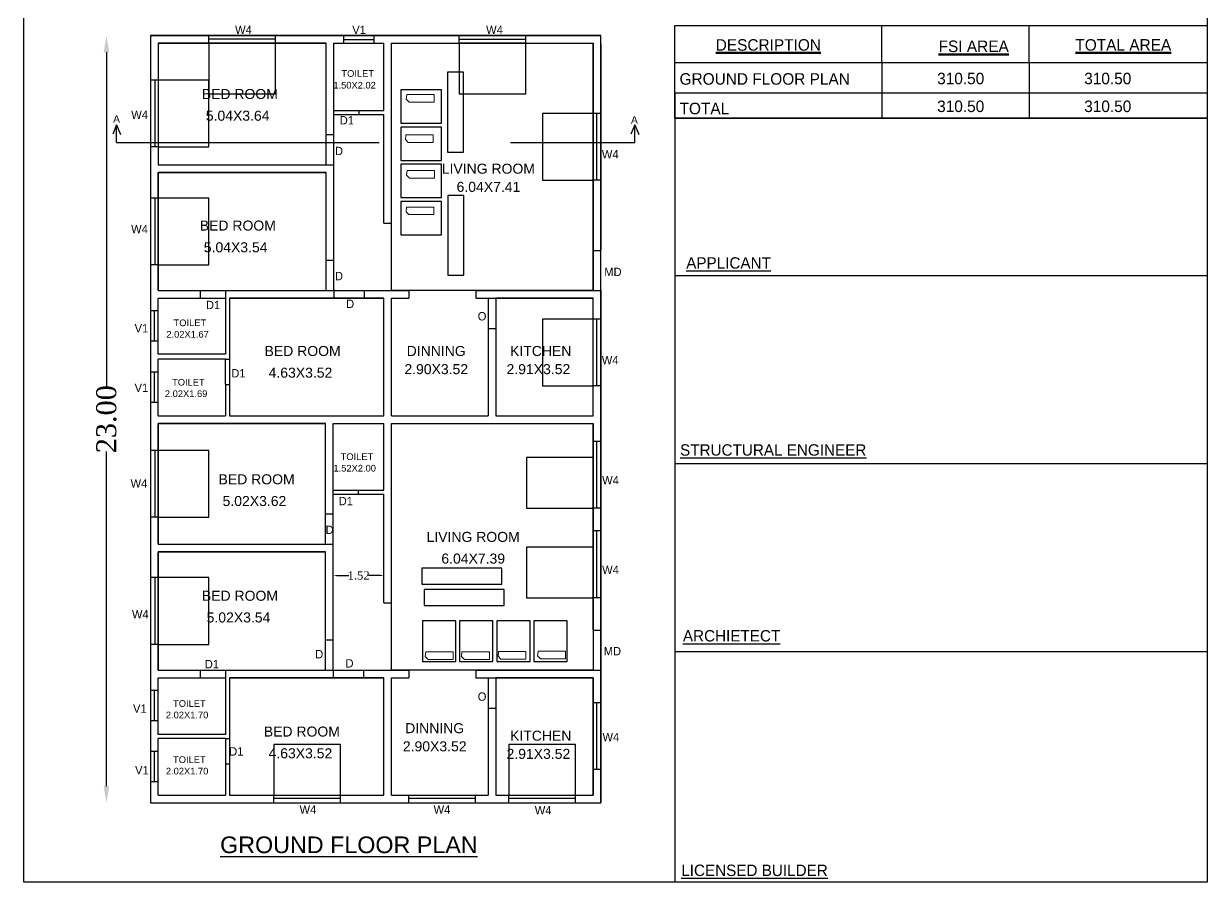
# Model space of a CAD drawing. Header units: metres. Extents: x 1422408 to 2565053, y 3723 to 80428.
# Drawn here: x 2267674.01 to 2267709.5, y 4113.38 to 4139.12 of the extents above; entities that cross this region are included whole.
import ezdxf

# ---------------------------------------------------------------- set-up
doc = ezdxf.new("R2010")
doc.units = ezdxf.units.M
doc.header["$LTSCALE"] = 3.5
doc.header["$MEASUREMENT"] = 0
doc.linetypes.add('HIDDEN', pattern=[0.375, 0.25, -0.125])
doc.layers.get('0').update_dxf_attribs({"linetype": 'CONTINUOUS'})
doc.layers.get('DEFPOINTS').update_dxf_attribs({"linetype": 'CONTINUOUS'})
doc.layers.add('BLK_7_FLR_0_BLT_UP_AREA', color=1, linetype='CONTINUOUS', plot=False)
for name, color, linetype in [('BLK_7_FLR_0_EXIT_WIDTH_DOOR', 2, 'CONTINUOUS'), ('BLK_7_FLR_0_REGULAR_ROOM_1', 117, 'CONTINUOUS'), ('BLK_7_FLR_0_REGULAR_ROOM_10', 117, 'CONTINUOUS'), ('BLK_7_FLR_0_REGULAR_ROOM_2', 117, 'CONTINUOUS'), ('BLK_7_FLR_0_REGULAR_ROOM_3', 117, 'CONTINUOUS'), ('BLK_7_FLR_0_REGULAR_ROOM_4', 117, 'CONTINUOUS'), ('BLK_7_FLR_0_REGULAR_ROOM_5', 117, 'CONTINUOUS'), ('BLK_7_FLR_0_REGULAR_ROOM_6', 117, 'CONTINUOUS'), ('BLK_7_FLR_0_REGULAR_ROOM_7', 117, 'CONTINUOUS'), ('BLK_7_FLR_0_REGULAR_ROOM_8', 117, 'CONTINUOUS'), ('BLK_7_FLR_0_REGULAR_ROOM_9', 117, 'CONTINUOUS'), ('BLK_7_FLR_0_ROOM_10_LIGHT_VENTILATION_1', 232, 'CONTINUOUS'), ('BLK_7_FLR_0_ROOM_1_LIGHT_VENTILATION_1', 232, 'CONTINUOUS'), ('BLK_7_FLR_0_ROOM_2_LIGHT_VENTILATION_1', 232, 'CONTINUOUS'), ('BLK_7_FLR_0_ROOM_3_LIGHT_VENTILATION_1', 232, 'CONTINUOUS'), ('BLK_7_FLR_0_ROOM_4_LIGHT_VENTILATION_1', 232, 'CONTINUOUS'), ('BLK_7_FLR_0_ROOM_5_LIGHT_VENTILATION_1', 232, 'CONTINUOUS'), ('BLK_7_FLR_0_ROOM_7_LIGHT_VENTILATION_1', 232, 'CONTINUOUS'), ('BLK_7_FLR_0_ROOM_8_LIGHT_VENTILATION_1', 232, 'CONTINUOUS'), ('BLK_7_FLR_0_ROOM_9_LIGHT_VENTILATION_1', 232, 'CONTINUOUS'), ('BLK_7_FLR_0_URINAL', 235, 'CONTINUOUS'), ('BLK_7_FLR_0_WATER_CLOSET', 213, 'CONTINUOUS')]:
    doc.layers.add(name, color=color, linetype=linetype)
doc.layers.add('BLK_7_FLR_0_WASH', color=243, linetype='CONTINUOUS', lineweight=5)
doc.styles.add('ANAND', font='times.ttf')
doc.styles.add('ROOM TEXT 10.5', font='swisse.ttf')
doc.styles.add('sar dim', font='GOTHIC.TTF', dxfattribs={"height": 0.75})
doc.styles.add('THIN', font='GOTHIC.TTF', dxfattribs={"height": 1})
doc.dimstyles.new('STANDARD$0', dxfattribs={"dimtxt": 0.25, "dimasz": 0.1, "dimexe": 2, "dimexo": 2, "dimgap": 0, "dimtad": 0, "dimzin": 0, "dimdsep": 46, "dimtxsty": 'ANAND', "dimcen": 0.0625, "dimdle": 2.5, "dimse1": 1, "dimse2": 1, "dimclrd": 2, "dimclre": 9, "dimadec": 0, "dimazin": 0, "dimtfac": 1, "dimtix": 1, "dimtofl": 0, "dimtmove": 2, "dimatfit": 3, "dimldrblk": 'OBLIQUE', "dimfxl": 0, "dimtolj": 1, "dimtzin": 0, "dimarcsym": 0})

# ---------------------------------------------------------------- blocks, each defined once
blk = doc.blocks.new('*D680')
at = {"lineweight": -2}
for p, q in [((2267676.487, 4138.268), (2267676.487, 4128.239)), ((2267676.487, 4116.268), (2267676.487, 4126.297))]:
    blk.add_line(p, q, dxfattribs=at)
for points in [[(2267676.404, 4138.268), (2267676.57, 4138.268), (2267676.487, 4138.768)], [(2267676.404, 4116.268), (2267676.57, 4116.268), (2267676.487, 4115.768)]]:
    blk.add_solid(points)
at = {"layer": 'DEFPOINTS', "color": 0}
for p in [(2267676.487, 4138.768), (2267677.809, 4138.768, 0), (2267677.809, 4115.768, 0)]:
    blk.add_point(p, dxfattribs=at)
at = {"color": 0, "lineweight": -2, "insert": (2267676.487, 4127.268), "char_height": 0.6, "attachment_point": 5, "rotation": 90, "style": 'ANAND'}
blk.add_mtext('\\A1;23.00', dxfattribs=at)
blk = doc.blocks.new('_Oblique')
at = {"color": 0, "linetype": 'ByBlock', "lineweight": -2}
blk.add_line((-0.5, -0.5), (0.5, 0.5), dxfattribs=at)
blk = doc.blocks.new('*D594')
at = {"layer": 'BLK_7_FLR_0_EXIT_WIDTH_DOOR', "color": 2, "linetype": 'Continuous', "lineweight": -2, "ltscale": 400}
for p, q in [((2267683.389, 4122.583), (2267683.755, 4122.583)), ((2267684.709, 4122.583), (2267684.343, 4122.583))]:
    blk.add_line(p, q, dxfattribs=at)
at = {"layer": 'BLK_7_FLR_0_EXIT_WIDTH_DOOR', "color": 2, "ltscale": 400}
for points in [[(2267683.389, 4122.599), (2267683.389, 4122.566), (2267683.289, 4122.583)], [(2267684.709, 4122.599), (2267684.709, 4122.566), (2267684.809, 4122.583)]]:
    blk.add_solid(points, dxfattribs=at)
at = {"layer": 'DEFPOINTS', "color": 0, "ltscale": 400}
for p in [(2267683.289, 4122.583, 0), (2267684.809, 4122.583, 0), (2267684.809, 4122.583)]:
    blk.add_point(p, dxfattribs=at)
at = {"layer": 'BLK_7_FLR_0_EXIT_WIDTH_DOOR', "color": 0, "ltscale": 400, "insert": (2267684.049, 4122.583), "char_height": 0.25, "attachment_point": 5, "style": 'ANAND'}
blk.add_mtext('\\A1;1.52', dxfattribs=at)

msp = doc.modelspace()

# ---------------------------------------------------------------- linework, layer by layer
at = {"ltscale": 0.05, "extrusion": (2.5088e-05, 2.28178e-05, 1)}
for p, q in [((2267677.80894, 4138.76801, -0.00046), (2267677.80894, 4115.76801, -0.00034)), ((2267677.80894, 4138.76801, -0.00048), (2267691.30894, 4138.76801, -0.00081))]:
    msp.add_line(p, q, dxfattribs=at)
at = {"extrusion": (2.5088e-05, 2.28178e-05, 1)}
for p, q in [((2267679.55894, 4138.53801, -0.00051), (2267679.55894, 4138.76801, -0.00052)), ((2267681.55894, 4138.53801, -0.00056), (2267681.55894, 4138.76801, -0.00057)), ((2267681.55894, 4138.53801, -0.00056), (2267681.55894, 4138.76801, -0.00057)), ((2267687.05894, 4138.53801, -0.00071), (2267687.05894, 4138.76801, -0.00071)), ((2267689.05894, 4138.53801, -0.00047), (2267689.05894, 4138.76801, -0.00048)), ((2267689.05894, 4138.53801, -0.00047), (2267689.05894, 4138.76801, -0.00048)), ((2267691.30894, 4131.14301, -0.00064), (2267691.30894, 4138.76801, -0.00081)), ((2267678.03894, 4138.53801, -0.00047), (2267678.03894, 4134.89301, -0.00039)), ((2267678.03894, 4138.53801, -0.00048), (2267683.07894, 4138.53801, -0.00061)), ((2267681.55894, 4138.66301, -0.00057), (2267679.55894, 4138.66301, -0.00052)), ((2267683.07894, 4134.89301, -0.00052), (2267683.07894, 4138.53801, -0.00061)), ((2267683.30894, 4138.53801, -0.00061), (2267684.80894, 4138.53801, -0.00065)), ((2267683.30894, 4136.39801, -0.00056), (2267683.30894, 4138.53801, -0.00061)), ((2267684.80894, 4136.51801, -0.0006), (2267684.80894, 4138.53801, -0.00065)), ((2267685.03894, 4138.53801, -0.00066), (2267691.07894, 4138.53801, -0.00081)), ((2267685.03894, 4133.14301, -0.00052), (2267685.03894, 4138.53801, -0.00065)), ((2267689.05894, 4138.65301, -0.00076), (2267687.05894, 4138.65301, -0.00071)), ((2267691.07894, 4131.12301, -0.00064), (2267691.07894, 4138.53801, -0.00081)), ((2267691.30894, 4138.51801, -0.00081), (2267691.30894, 4132.34301, -0.00067)), ((2267678.03894, 4137.43262, -0.00046), (2267677.80894, 4137.43262, -0.00045)), ((2267678.03894, 4137.43262, -0.00046), (2267677.80894, 4137.43262, -0.00045)), ((2267677.93394, 4137.43262, -0.00045), (2267677.93394, 4135.43262, -0.00041)), ((2267677.80894, 4136.64336, -0.00043), (2267677.80894, 4136.51801, -0.00042)), ((2267683.30894, 4134.89301, -0.00052), (2267683.30894, 4136.64885, -0.00056)), ((2267683.30894, 4136.51801, -0.00056), (2267684.80894, 4136.51801, -0.0006)), ((2267683.30894, 4136.39801, -0.00056), (2267684.80894, 4136.39801, -0.0006)), ((2267684.06894, 4136.39801, -0.00058), (2267684.06894, 4136.51801, -0.00058)), ((2267684.80894, 4133.14301, -0.00052), (2267684.80894, 4136.39801, -0.0006)), ((2267691.30894, 4136.43051, -0.00076), (2267691.07894, 4136.43051, -0.00075)), ((2267691.30894, 4136.43051, -0.00076), (2267691.07894, 4136.43051, -0.00075)), ((2267691.18394, 4136.43051, -0.00076), (2267691.18394, 4134.43051, -0.00071)), ((2267683.07894, 4135.80301, -0.00054), (2267683.30894, 4135.80301, -0.00055)), ((2267678.03894, 4135.43262, -0.00041), (2267677.80894, 4135.43262, -0.00041)), ((2267678.03894, 4134.89301, -0.00039), (2267683.07894, 4134.89301, -0.00052)), ((2267683.30894, 4131.14301, -0.00044), (2267683.30894, 4134.89301, -0.00052)), ((2267678.03894, 4134.66301, -0.00039), (2267683.07894, 4134.66301, -0.00052)), ((2267678.03894, 4131.12301, -0.0003), (2267678.03894, 4134.66301, -0.00038)), ((2267683.07894, 4131.12301, -0.00044), (2267683.07894, 4134.66301, -0.00052)), ((2267691.30894, 4134.43051, -0.00071), (2267691.07894, 4134.43051, -0.00071)), ((2267678.03894, 4133.89301, -0.00037), (2267677.80894, 4133.89301, -0.00036)), ((2267678.03894, 4133.89301, -0.00037), (2267677.80894, 4133.89301, -0.00036)), ((2267677.93394, 4133.89301, -0.00037), (2267677.93394, 4131.89301, -0.00032)), ((2267684.80894, 4133.14301, -0.00052), (2267685.03894, 4133.14301, -0.00053)), ((2267691.07894, 4132.32301, -0.00066), (2267691.30894, 4132.32301, -0.00066)), ((2267683.07894, 4132.03301, -0.00043), (2267683.30894, 4132.03301, -0.00043)), ((2267678.03894, 4131.89301, -0.00032), (2267677.80894, 4131.89301, -0.00032)), ((2267678.03894, 4131.12301, -0.0003), (2267680.05894, 4131.12301, -0.00035)), ((2267678.03894, 4130.89301, -0.0003), (2267680.05894, 4130.89301, -0.00035)), ((2267678.03894, 4129.21801, -0.00026), (2267678.03894, 4130.89301, -0.0003)), ((2267679.29894, 4131.12301, -0.00036), (2267679.29894, 4130.89301, -0.00035)), ((2267680.05894, 4131.12301, -0.00035), (2267683.30894, 4131.12301, -0.00043)), ((2267680.05894, 4131.12301, -0.00036), (2267680.05894, 4129.21801, -0.00031)), ((2267680.17894, 4130.89301, -0.00035), (2267683.30894, 4130.89301, -0.00043)), ((2267680.17894, 4130.89301, -0.00035), (2267680.17894, 4129.06801, -0.00031)), ((2267683.30894, 4131.14301, -0.00044), (2267683.30894, 4130.89301, -0.00043)), ((2267683.30894, 4131.12301, -0.00043), (2267685.55894, 4131.12301, -0.00049)), ((2267683.30894, 4130.89301, -0.00043), (2267684.80894, 4130.89301, -0.00047)), ((2267684.21894, 4131.12301, -0.00044), (2267684.21894, 4130.89301, -0.00043)), ((2267684.80894, 4127.37301, -0.00039), (2267684.80894, 4130.89301, -0.00047)), ((2267685.03894, 4130.89301, -0.00048), (2267685.55894, 4130.89301, -0.00049)), ((2267685.03894, 4127.37301, -0.00039), (2267685.03894, 4130.89301, -0.00047)), ((2267685.55894, 4131.12301, -0.0005), (2267685.55894, 4130.89301, -0.00049)), ((2267687.55894, 4131.12301, -0.00054), (2267691.05894, 4131.12301, -0.00063)), ((2267687.55894, 4131.12301, -0.00055), (2267687.55894, 4130.89301, -0.00054)), ((2267687.55894, 4130.89301, -0.00054), (2267687.93466, 4130.89301, -0.00055)), ((2267688.16466, 4130.89301, -0.00056), (2267691.07894, 4130.89301, -0.00063)), ((2267691.05894, 4131.12301, -0.00063), (2267691.30894, 4131.12301, -0.00063)), ((2267691.07894, 4127.39301, -0.00055), (2267691.07894, 4130.89301, -0.00063)), ((2267691.30894, 4131.14301, -0.00064), (2267691.30894, 4127.39301, -0.00055)), ((2267691.30894, 4127.39301, -0.00055), (2267691.30894, 4131.14301, -0.00064)), ((2267678.03894, 4130.52051, -0.00041), (2267677.80894, 4130.52051, -0.0004)), ((2267691.30894, 4130.26801, -0.00062), (2267691.07894, 4130.26801, -0.00061)), ((2267691.30894, 4130.26801, -0.00062), (2267691.07894, 4130.26801, -0.00061)), ((2267691.18394, 4130.26801, -0.00062), (2267691.18394, 4128.26801, -0.00057)), ((2267678.03894, 4129.61051, -0.00041), (2267677.80894, 4129.61051, -0.0004)), ((2267680.05894, 4129.21801, -0.00031), (2267678.03894, 4129.21801, -0.00026)), ((2267680.05894, 4129.06801, -0.00031), (2267678.03894, 4129.06801, -0.00026)), ((2267678.03894, 4127.37301, -0.00022), (2267678.03894, 4129.06801, -0.00025)), ((2267680.05894, 4129.06801, -0.00031), (2267680.17894, 4129.06801, -0.00031)), ((2267680.05894, 4128.31801, -0.00029), (2267680.05894, 4129.06801, -0.00031)), ((2267680.17894, 4129.06801, -0.00031), (2267680.17894, 4127.37301, -0.00027)), ((2267678.03894, 4128.67551, -0.00036), (2267677.80894, 4128.67551, -0.00035)), ((2267680.05894, 4128.31801, -0.00029), (2267680.05894, 4127.37301, -0.00027)), ((2267680.05894, 4128.30801, -0.00031), (2267680.17894, 4128.30801, -0.00031)), ((2267691.07894, 4127.37301, -0.00055), (2267691.07894, 4128.26801, -0.00057)), ((2267691.07894, 4127.37301, -0.00055), (2267691.07894, 4128.26801, -0.00057)), ((2267691.30894, 4128.26801, -0.00057), (2267691.07894, 4128.26801, -0.00057)), ((2267691.30894, 4120.94801, -0.00041), (2267691.30894, 4128.26801, -0.00057)), ((2267678.03894, 4127.76551, -0.00036), (2267677.80894, 4127.76551, -0.00035)), ((2267678.03894, 4127.37301, -0.00022), (2267680.05894, 4127.37301, -0.00025)), ((2267680.17894, 4127.37301, -0.00025), (2267684.80894, 4127.37301, -0.00033)), ((2267685.03894, 4127.37301, -0.00034), (2267687.93466, 4127.37301, -0.00039)), ((2267688.16466, 4127.37301, -0.00047), (2267691.07894, 4127.37301, -0.00054)), ((2267691.30894, 4127.39301, -0.00094), (2267691.30894, 4120.94801, -0.0008)), ((2267691.30894, 4123.39301, -0.00085), (2267691.30894, 4127.39301, -0.00094)), ((2267691.30894, 4127.39301, -0.00055), (2267691.30894, 4123.39301, -0.00046)), ((2267678.03894, 4127.14301, -0.00022), (2267680.05894, 4127.14301, -0.00027)), ((2267678.03894, 4123.51801, -0.00013), (2267678.03894, 4127.14301, -0.00021)), ((2267678.03894, 4127.14301, -0.00022), (2267683.05894, 4127.14301, -0.00034)), ((2267678.03894, 4127.14301, -0.00022), (2267683.05894, 4127.14301, -0.00034)), ((2267683.05894, 4123.51801, -0.00026), (2267683.05894, 4127.14301, -0.00034)), ((2267683.28894, 4127.14301, -0.00035), (2267684.80894, 4127.14301, -0.00039)), ((2267683.28894, 4123.51801, -0.00026), (2267683.28894, 4127.14301, -0.00034)), ((2267683.28894, 4127.14301, -0.00035), (2267684.80894, 4127.14301, -0.00039)), ((2267684.80894, 4125.14301, -0.00034), (2267684.80894, 4127.14301, -0.00039)), ((2267685.03894, 4127.14301, -0.00039), (2267691.07894, 4127.14301, -0.00054)), ((2267685.03894, 4121.76801, -0.00026), (2267685.03894, 4127.14301, -0.00039)), ((2267685.03894, 4127.14301, -0.00039), (2267691.07894, 4127.14301, -0.00054)), ((2267691.07894, 4120.94801, -0.00041), (2267691.07894, 4127.14301, -0.00055)), ((2267691.07894, 4120.94801, -0.00041), (2267691.07894, 4127.14301, -0.00055)), ((2267678.03894, 4126.33051, -0.0002), (2267677.80894, 4126.33051, -0.00019)), ((2267678.03894, 4126.33051, -0.0002), (2267677.80894, 4126.33051, -0.00019)), ((2267677.93394, 4126.33051, -0.00019), (2267677.93394, 4124.33051, -0.00015)), ((2267691.30894, 4126.60303, -0.00089), (2267691.07894, 4126.60303, -0.00053)), ((2267691.30894, 4126.60303, -0.00089), (2267691.07894, 4126.60303, -0.00053)), ((2267691.18394, 4126.60303, -0.00069), (2267691.18394, 4124.60303, -0.00065)), ((2267683.28894, 4125.14301, -0.0003), (2267684.80894, 4125.14301, -0.00034)), ((2267683.28894, 4125.02301, -0.00029), (2267683.28894, 4125.14301, -0.0003)), ((2267683.28894, 4125.02301, -0.0003), (2267684.80894, 4125.02301, -0.00034)), ((2267684.04894, 4125.02301, -0.00031), (2267684.04894, 4125.14301, -0.00031)), ((2267684.80894, 4121.76801, -0.00026), (2267684.80894, 4125.02301, -0.00034)), ((2267691.30894, 4124.60303, -0.00084), (2267691.07894, 4124.60303, -0.00048)), ((2267678.03894, 4124.33051, -0.00015), (2267677.80894, 4124.33051, -0.00015)), ((2267683.05894, 4124.42801, -0.00025), (2267683.28894, 4124.42801, -0.00026)), ((2267691.30894, 4123.91662, -0.00089), (2267691.07894, 4123.91662, -0.00053)), ((2267691.30894, 4123.91662, -0.00089), (2267691.07894, 4123.91662, -0.00053)), ((2267691.18394, 4123.91662, -0.00069), (2267691.18394, 4121.91662, -0.00065)), ((2267678.03894, 4123.51801, -0.00013), (2267683.28894, 4123.51801, -0.00026)), ((2267683.28894, 4119.74801, -0.00017), (2267683.28894, 4123.51801, -0.00026)), ((2267678.03894, 4123.28801, -0.00013), (2267683.05894, 4123.28801, -0.00026)), ((2267678.03894, 4119.74801, -0.00004), (2267678.03894, 4123.28801, -0.00012)), ((2267683.05894, 4119.74801, -0.00017), (2267683.05894, 4123.28801, -0.00025)), ((2267678.03894, 4122.51801, -0.00011), (2267677.80894, 4122.51801, -0.0001)), ((2267678.03894, 4122.51801, -0.00011), (2267677.80894, 4122.51801, -0.0001)), ((2267677.93394, 4122.51801, -0.00011), (2267677.93394, 4120.51801, -0.00006)), ((2267684.80894, 4121.76801, -0.00026), (2267685.03894, 4121.76801, -0.00027)), ((2267691.30894, 4121.91662, -0.00084), (2267691.07894, 4121.91662, -0.00048)), ((2267691.07894, 4120.94801, -0.0004), (2267691.30894, 4120.94801, -0.0004)), ((2267691.07894, 4120.94801, -0.00041), (2267691.07894, 4119.74801, -0.00038)), ((2267691.30894, 4120.94801, -0.00041), (2267691.30894, 4115.76801, -0.00029)), ((2267683.05894, 4120.65449, -0.00019), (2267683.28894, 4120.65449, -0.00019)), ((2267678.03894, 4120.51801, -0.00006), (2267677.80894, 4120.51801, -0.00006)), ((2267678.03894, 4119.74801, -0.00004), (2267680.05894, 4119.74801, -0.00009)), ((2267679.29894, 4119.74801, -0.0001), (2267679.29894, 4119.51801, -0.00009)), ((2267680.05894, 4119.74801, -0.00009), (2267683.30894, 4119.74801, -0.00017)), ((2267680.05894, 4119.74801, -0.0001), (2267680.05894, 4117.81301, -0.00005)), ((2267683.28894, 4119.74801, -0.00017), (2267683.28894, 4119.51801, -0.00017)), ((2267683.30894, 4119.74801, -0.00017), (2267685.55894, 4119.74801, -0.00023)), ((2267684.19998, 4119.74801, -0.0002), (2267684.19998, 4119.51801, -0.00019)), ((2267685.55894, 4119.74801, -0.00024), (2267685.55894, 4119.51801, -0.00023)), ((2267687.55894, 4119.74801, -0.00028), (2267691.07894, 4119.74801, -0.00037)), ((2267687.55894, 4119.74801, -0.00029), (2267687.55894, 4119.51801, -0.00028)), ((2267691.07894, 4119.74801, -0.00038), (2267691.30894, 4119.74801, -0.00037)), ((2267678.03894, 4119.51801, -0.00004), (2267680.05894, 4119.51801, -0.00009)), ((2267678.03894, 4117.81301, 0), (2267678.03894, 4119.51801, -0.00004)), ((2267680.17894, 4119.51801, -0.0001), (2267683.30894, 4119.51801, -0.00017)), ((2267680.17894, 4119.51801, -0.00009), (2267680.17894, 4117.69301, -0.00005)), ((2267683.30894, 4119.51801, -0.00017), (2267684.80894, 4119.51801, -0.00021)), ((2267684.80894, 4115.99801, -0.00013), (2267684.80894, 4119.51801, -0.00021)), ((2267685.03894, 4119.51801, -0.00022), (2267685.55894, 4119.51801, -0.00023)), ((2267685.03894, 4115.99801, -0.00013), (2267685.03894, 4119.51801, -0.00021)), ((2267687.55894, 4119.51801, -0.00028), (2267687.93466, 4119.51801, -0.00029)), ((2267688.16466, 4119.51801, -0.0003), (2267691.07894, 4119.51801, -0.00037)), ((2267691.07894, 4119.51801, -0.00037), (2267691.07894, 4115.99801, -0.00029)), ((2267678.03894, 4119.13551), (2267677.80894, 4119.13551, 0.00001)), ((2267691.30894, 4118.76801, -0.00036), (2267691.07894, 4118.76801, -0.00035)), ((2267691.30894, 4118.76801, -0.00036), (2267691.07894, 4118.76801, -0.00035)), ((2267691.18394, 4118.76801, -0.00035), (2267691.18394, 4116.76801, -0.00031)), ((2267678.03894, 4118.22551), (2267677.80894, 4118.22551, 0.00001)), ((2267680.05894, 4117.81301, -0.00005), (2267678.03894, 4117.81301)), ((2267678.03894, 4115.99801, 0.00004), (2267678.03894, 4117.69301, 0.00001)), ((2267680.05894, 4117.69301, -0.00005), (2267678.03894, 4117.69301)), ((2267680.05894, 4117.69301, -0.00005), (2267680.05894, 4115.99801, -0.00001)), ((2267680.05894, 4117.69301, -0.00005), (2267680.17894, 4117.69301, -0.00005)), ((2267680.17894, 4117.69301, -0.00005), (2267680.17894, 4115.99801, -0.00001)), ((2267678.03894, 4117.31051, -0.00048), (2267677.80894, 4117.31051, -0.00048)), ((2267680.05894, 4116.93755, -0.00003), (2267680.17894, 4116.93755, -0.00004)), ((2267691.30894, 4116.76801, -0.00031), (2267691.07894, 4116.76801, -0.00031)), ((2267678.03894, 4116.40051, -0.00048), (2267677.80894, 4116.40051, -0.00048)), ((2267678.03894, 4115.99801, -0.00034), (2267680.05894, 4115.99801, -0.00034)), ((2267680.17894, 4115.99801, -0.00034), (2267684.80894, 4115.99801, -0.00034)), ((2267681.50894, 4115.76801, -0.00004), (2267681.50894, 4115.99801, -0.00005)), ((2267683.50894, 4115.76801, -0.00009), (2267683.50894, 4115.99801, -0.0001)), ((2267683.50894, 4115.76801, -0.00009), (2267683.50894, 4115.99801, -0.0001)), ((2267685.03894, 4115.99801, -0.00034), (2267687.93466, 4115.99801, -0.00034)), ((2267685.55726, 4115.76801, -0.00021), (2267685.55726, 4115.99801, -0.00022)), ((2267687.55726, 4115.76801, -0.00026), (2267687.55726, 4115.99801, -0.00027)), ((2267687.55726, 4115.76801, -0.00026), (2267687.55726, 4115.99801, -0.00027)), ((2267688.16466, 4115.99801, -0.00034), (2267691.07894, 4115.99801, -0.00034)), ((2267688.55491, 4115.76801, -0.00029), (2267688.55491, 4115.99801, -0.00029)), ((2267690.55491, 4115.76801, -0.00034), (2267690.55491, 4115.99801, -0.00034)), ((2267690.55491, 4115.76801, -0.00034), (2267690.55491, 4115.99801, -0.00034)), ((2267677.80894, 4115.76801, -0.00034), (2267691.30894, 4115.76801, -0.00034)), ((2267683.50894, 4115.89301, -0.0001), (2267681.50894, 4115.89301, -0.00005)), ((2267687.55726, 4115.89301, -0.00026), (2267685.55726, 4115.89301, -0.00021)), ((2267690.55491, 4115.89301, -0.00034), (2267688.55491, 4115.89301, -0.00029))]:
    msp.add_line(p, q, dxfattribs=at)
at = {"ltscale": 0.05}
for p, q in [((2267683.60394, 4138.53801, -0.00061), (2267683.60394, 4138.76801, -0.00063)), ((2267684.51394, 4138.53801, -0.00061), (2267684.51394, 4138.76801, -0.00063)), ((2267683.60394, 4138.65301, -0.00062), (2267684.51394, 4138.65301, -0.00062)), ((2267676.79272, 4136.09489, -0.00031), (2267676.67521, 4135.8154, -0.00031)), ((2267676.79272, 4135.56376, -0.00031), (2267676.79272, 4136.09489, -0.00031)), ((2267676.79272, 4136.09489, -0.00031), (2267676.9135, 4135.79814, -0.00031)), ((2267692.32922, 4136.09489, -0.00031), (2267692.21172, 4135.8154, -0.00031)), ((2267692.32922, 4135.56376, -0.00031), (2267692.32922, 4136.09489, -0.00031)), ((2267692.32922, 4136.09489, -0.00031), (2267692.45, 4135.79814, -0.00031)), ((2267683.07894, 4134.89301, -0.00052), (2267683.30894, 4134.89301, -0.00052)), ((2267687.93466, 4130.89301, -0.00054), (2267687.93466, 4127.37301, -0.00046)), ((2267687.93466, 4130.89301, -0.00056), (2267688.16466, 4130.89301, -0.00056)), ((2267688.16466, 4130.89301, -0.00054), (2267688.16466, 4127.37301, -0.00046)), ((2267677.92394, 4129.61051, -0.0004), (2267677.92394, 4130.52051, -0.0004)), ((2267687.93466, 4129.98301, -0.00056), (2267688.16466, 4129.98301, -0.00056)), ((2267677.92394, 4127.76551, -0.00035), (2267677.92394, 4128.67551, -0.00035)), ((2267687.93466, 4119.51801, -0.00042), (2267687.93466, 4115.99801, -0.00034)), ((2267687.93466, 4119.51801, -0.00042), (2267688.16466, 4119.51801, -0.00042)), ((2267688.16466, 4119.51801, -0.00042), (2267688.16466, 4115.99801, -0.00034)), ((2267677.92394, 4118.22551, 0), (2267677.92394, 4119.13551, 0)), ((2267687.93466, 4118.60801, -0.00042), (2267688.16466, 4118.60801, -0.00042)), ((2267677.92394, 4116.40051, 0.00002), (2267677.92394, 4117.31051, 0.00002))]:
    msp.add_line(p, q, dxfattribs=at)
at = {"linetype": 'HIDDEN', "ltscale": 9}
msp.add_line((2267676.79272, 4135.56376, -0.00031), (2267692.32922, 4135.56376, -0.00031), dxfattribs=at)
at = {"color": 1, "ltscale": 0.05}
msp.add_lwpolyline([(2267674.00564, 4152.07877), (2267709.49733, 4152.07877), (2267709.49733, 4113.3849), (2267674.00564, 4113.3849)], close=True, dxfattribs=at)
at = {"ltscale": 0.05}
for points in [[(2267693.53049, 4139.06761), (2267709.49733, 4139.06761)], [(2267693.53049, 4137.95875), (2267693.53049, 4139.06761)], [(2267699.74224, 4137.95875), (2267699.74224, 4139.06761)], [(2267704.15158, 4137.95875), (2267704.15158, 4139.06761)], [(2267709.49733, 4136.29149), (2267693.53049, 4136.29149), (2267693.53049, 4137.95875), (2267709.49733, 4137.95875)], [(2267699.74224, 4137.95875), (2267699.74224, 4136.29149)], [(2267704.15158, 4137.95875), (2267704.15158, 4136.29149)], [(2267693.53049, 4137.05352), (2267709.49733, 4137.05352)], [(2267693.53049, 4137.05352), (2267709.49733, 4137.05352)], [(2267693.53049, 4137.05352), (2267693.53049, 4136.29149)], [(2267693.53049, 4136.29149), (2267709.49733, 4136.29149)], [(2267693.53049, 4136.29149), (2267693.53049, 4113.3849)], [(2267693.53049, 4131.57404), (2267709.49733, 4131.57404)], [(2267693.53049, 4125.94106), (2267709.49733, 4125.94106)], [(2267693.53049, 4120.30807), (2267709.49733, 4120.30807)]]:
    msp.add_lwpolyline(points, dxfattribs=at)
at = {"layer": 'BLK_7_FLR_0_BLT_UP_AREA', "color": 45, "ltscale": 0.05, "elevation": -0.00034}
msp.add_lwpolyline([(2267677.80894, 4115.76801), (2267691.30894, 4115.76801), (2267691.30894, 4138.76801), (2267677.80894, 4138.76801)], close=True, dxfattribs=at)
at = {"layer": 'BLK_7_FLR_0_REGULAR_ROOM_1', "color": 4, "ltscale": 400, "elevation": -0.00001}
msp.add_lwpolyline([(2267680.17894, 4115.99801), (2267684.80894, 4115.99801), (2267684.80894, 4119.51801), (2267680.17894, 4119.51801)], close=True, dxfattribs=at)
at = {"layer": 'BLK_7_FLR_0_REGULAR_ROOM_10', "color": 4, "ltscale": 400, "elevation": -0.00039}
msp.add_lwpolyline([(2267678.03894, 4134.89301), (2267683.07894, 4134.89301), (2267683.07894, 4138.53801), (2267678.03894, 4138.53801)], close=True, dxfattribs=at)
at = {"layer": 'BLK_7_FLR_0_REGULAR_ROOM_2', "color": 4, "ltscale": 400, "elevation": -0.00034}
msp.add_lwpolyline([(2267688.16466, 4115.99801), (2267691.07894, 4115.99801), (2267691.07894, 4119.51801), (2267688.16466, 4119.51801)], close=True, dxfattribs=at)
at = {"layer": 'BLK_7_FLR_0_REGULAR_ROOM_3', "color": 4, "ltscale": 400, "elevation": -0.00038}
msp.add_lwpolyline([(2267691.07894, 4119.74801), (2267685.03894, 4119.74801), (2267685.03894, 4127.14301), (2267691.07894, 4127.14301)], close=True, dxfattribs=at)
at = {"layer": 'BLK_7_FLR_0_REGULAR_ROOM_4', "color": 4, "ltscale": 400, "elevation": -0.00004}
msp.add_lwpolyline([(2267678.03894, 4119.74801), (2267683.05894, 4119.74801), (2267683.05894, 4123.28801), (2267678.03894, 4123.28801)], close=True, dxfattribs=at)
at = {"layer": 'BLK_7_FLR_0_REGULAR_ROOM_5', "color": 4, "ltscale": 400, "elevation": -0.00013}
msp.add_lwpolyline([(2267678.03894, 4123.51801), (2267683.05894, 4123.51801), (2267683.05894, 4127.14301), (2267678.03894, 4127.14301)], close=True, dxfattribs=at)
at = {"layer": 'BLK_7_FLR_0_REGULAR_ROOM_6', "color": 3, "ltscale": 400, "elevation": -0.00027}
msp.add_lwpolyline([(2267680.17894, 4127.37301), (2267684.80894, 4127.37301), (2267684.80894, 4130.89301), (2267680.17894, 4130.89301)], close=True, dxfattribs=at)
at = {"layer": 'BLK_7_FLR_0_REGULAR_ROOM_7', "color": 4, "ltscale": 400, "elevation": -0.00046}
msp.add_lwpolyline([(2267688.16466, 4127.37301), (2267691.07894, 4127.37301), (2267691.07894, 4130.89301), (2267688.16466, 4130.89301)], close=True, dxfattribs=at)
at = {"layer": 'BLK_7_FLR_0_REGULAR_ROOM_8', "color": 4, "ltscale": 400, "elevation": -0.00064}
msp.add_lwpolyline([(2267691.07894, 4131.12301), (2267685.03894, 4131.12301), (2267685.03894, 4138.53801), (2267691.07894, 4138.53801)], close=True, dxfattribs=at)
at = {"layer": 'BLK_7_FLR_0_REGULAR_ROOM_9', "color": 4, "ltscale": 400, "elevation": -0.0003}
msp.add_lwpolyline([(2267678.03894, 4131.12301), (2267683.07894, 4131.12301), (2267683.07894, 4134.66301), (2267678.03894, 4134.66301)], close=True, dxfattribs=at)
at = {"layer": 'BLK_7_FLR_0_ROOM_10_LIGHT_VENTILATION_1', "ltscale": 400}
for points, elevation in [([(2267681.55894, 4138.53801), (2267679.55894, 4138.53801), (2267679.55894, 4137.01801), (2267681.55894, 4137.01801)], -0.00056), ([(2267678.03894, 4137.43262), (2267678.03894, 4135.43262), (2267679.55894, 4135.43262), (2267679.55894, 4137.43262)], -0.00039)]:
    msp.add_lwpolyline(points, close=True, dxfattribs=dict(at, elevation=elevation))
at = {"layer": 'BLK_7_FLR_0_ROOM_1_LIGHT_VENTILATION_1', "ltscale": 400, "elevation": -0.00001}
msp.add_lwpolyline([(2267681.50894, 4115.99801), (2267683.50894, 4115.99801), (2267683.50894, 4117.51801), (2267681.50894, 4117.51801)], close=True, dxfattribs=at)
at = {"layer": 'BLK_7_FLR_0_ROOM_2_LIGHT_VENTILATION_1', "ltscale": 400, "elevation": -0.00034}
msp.add_lwpolyline([(2267688.55491, 4115.99801), (2267690.55491, 4115.99801), (2267690.55491, 4117.51801), (2267688.55491, 4117.51801)], close=True, dxfattribs=at)
at = {"layer": 'BLK_7_FLR_0_ROOM_3_LIGHT_VENTILATION_1', "ltscale": 400}
for points, elevation in [([(2267689.07894, 4124.60303), (2267691.07894, 4124.60303), (2267691.07894, 4126.12303), (2267689.07894, 4126.12303)], -0.00038), ([(2267689.07894, 4121.91662), (2267691.07894, 4121.91662), (2267691.07894, 4123.43662), (2267689.07894, 4123.43662)], -0.00048)]:
    msp.add_lwpolyline(points, close=True, dxfattribs=dict(at, elevation=elevation))
at = {"layer": 'BLK_7_FLR_0_ROOM_4_LIGHT_VENTILATION_1', "ltscale": 400, "elevation": -0.00004}
msp.add_lwpolyline([(2267679.55894, 4120.51801), (2267679.55894, 4122.51801), (2267678.03894, 4122.51801), (2267678.03894, 4120.51801)], close=True, dxfattribs=at)
at = {"layer": 'BLK_7_FLR_0_ROOM_5_LIGHT_VENTILATION_1', "ltscale": 400, "elevation": -0.00013}
msp.add_lwpolyline([(2267679.55894, 4124.33051), (2267679.55894, 4126.33051), (2267678.03894, 4126.33051), (2267678.03894, 4124.33051)], close=True, dxfattribs=at)
at = {"layer": 'BLK_7_FLR_0_ROOM_7_LIGHT_VENTILATION_1', "ltscale": 400, "elevation": -0.00046}
msp.add_lwpolyline([(2267691.07894, 4128.26801), (2267691.07894, 4130.26801), (2267689.55894, 4130.26801), (2267689.55894, 4128.26801)], close=True, dxfattribs=at)
at = {"layer": 'BLK_7_FLR_0_ROOM_8_LIGHT_VENTILATION_1', "ltscale": 400}
for points, elevation in [([(2267687.05894, 4137.01801), (2267689.05894, 4137.01801), (2267689.05894, 4138.53801), (2267687.05894, 4138.53801)], -0.00047), ([(2267691.07894, 4134.43051), (2267691.07894, 4136.43051), (2267689.55894, 4136.43051), (2267689.55894, 4134.43051)], -0.00071)]:
    msp.add_lwpolyline(points, close=True, dxfattribs=dict(at, elevation=elevation))
at = {"layer": 'BLK_7_FLR_0_ROOM_9_LIGHT_VENTILATION_1', "ltscale": 400, "elevation": -0.0003}
msp.add_lwpolyline([(2267678.03894, 4133.89301), (2267678.03894, 4131.89301), (2267679.55894, 4131.89301), (2267679.55894, 4133.89301)], close=True, dxfattribs=at)
at = {"layer": 'BLK_7_FLR_0_URINAL'}
for points in [[(2267686.71175, 4135.27414), (2267687.19145, 4135.27414), (2267687.19145, 4137.66885), (2267686.71175, 4137.66885)], [(2267686.72702, 4131.58333), (2267687.20672, 4131.58333), (2267687.20672, 4133.97804), (2267686.72702, 4133.97804)], [(2267685.94706, 4122.80604), (2267685.94706, 4122.32633), (2267688.34177, 4122.32633), (2267688.34177, 4122.80604)], [(2267686.01889, 4122.16708), (2267686.01889, 4121.68738), (2267688.4136, 4121.68738), (2267688.4136, 4122.16708)]]:
    msp.add_lwpolyline(points, close=True, dxfattribs=at)
at = {"layer": 'BLK_7_FLR_0_WASH', "color": 60}
for points in [[(2267686.31316, 4136.77311), (2267686.31316, 4136.99863), (2267685.49107, 4136.99863), (2267685.47711, 4136.85943), (2267685.56343, 4136.77311), (2267686.31316, 4136.77311)], [(2267686.28892, 4135.56679), (2267686.28892, 4135.79231), (2267685.46682, 4135.79231), (2267685.45287, 4135.65311), (2267685.53918, 4135.56679), (2267686.28892, 4135.56679)], [(2267686.32321, 4134.4966), (2267686.32321, 4134.72212), (2267685.50111, 4134.72212), (2267685.48716, 4134.58292), (2267685.57347, 4134.4966), (2267686.32321, 4134.4966)], [(2267686.30658, 4133.40125), (2267686.30658, 4133.62676), (2267685.48449, 4133.62676), (2267685.47053, 4133.48757), (2267685.55685, 4133.40125), (2267686.30658, 4133.40125)], [(2267686.88301, 4120.06907), (2267686.88301, 4120.29459), (2267686.06092, 4120.29459), (2267686.04696, 4120.15539), (2267686.13328, 4120.06907), (2267686.88301, 4120.06907)], [(2267687.96886, 4120.06934), (2267687.96886, 4120.29485), (2267687.14676, 4120.29485), (2267687.13281, 4120.15565), (2267687.21913, 4120.06934), (2267687.96886, 4120.06934)], [(2267689.06613, 4120.07543), (2267689.06613, 4120.30094), (2267688.24404, 4120.30094), (2267688.23009, 4120.16175), (2267688.3164, 4120.07543), (2267689.06613, 4120.07543)], [(2267690.25104, 4120.08417), (2267690.25104, 4120.30968), (2267689.42895, 4120.30968), (2267689.41499, 4120.17049), (2267689.50131, 4120.08417), (2267690.25104, 4120.08417)]]:
    msp.add_lwpolyline(points, close=True, dxfattribs=at)
at = {"layer": 'BLK_7_FLR_0_WATER_CLOSET', "color": 2}
for points in [[(2267686.53191, 4136.139), (2267686.53191, 4137.139), (2267685.31191, 4137.139), (2267685.31191, 4136.139)], [(2267686.53191, 4135.024), (2267686.53191, 4136.024), (2267685.31191, 4136.024), (2267685.31191, 4135.024)], [(2267686.53191, 4133.909), (2267686.53191, 4134.909), (2267685.31191, 4134.909), (2267685.31191, 4133.909)], [(2267686.53191, 4132.794), (2267686.53191, 4133.794), (2267685.31191, 4133.794), (2267685.31191, 4132.794)]]:
    msp.add_lwpolyline(points, close=True, dxfattribs=at)
at = {"layer": 'BLK_7_FLR_0_WATER_CLOSET', "color": 1}
for points in [[(2267685.96167, 4120.00397), (2267686.96167, 4120.00397), (2267686.96167, 4121.22397), (2267685.96167, 4121.22397)], [(2267687.07667, 4120.00397), (2267688.07667, 4120.00397), (2267688.07667, 4121.22397), (2267687.07667, 4121.22397)], [(2267688.19167, 4120.00397), (2267689.19167, 4120.00397), (2267689.19167, 4121.22397), (2267688.19167, 4121.22397)], [(2267689.30667, 4120.00397), (2267690.30667, 4120.00397), (2267690.30667, 4121.22397), (2267689.30667, 4121.22397)]]:
    msp.add_lwpolyline(points, close=True, dxfattribs=at)

# ---------------------------------------------------------------- texts
at = {"lineweight": 60, "style": 'THIN'}
for s, height, p in [('%%UDESCRIPTION', 0.3453151, (2267694.75655, 4138.31459)), ('%%UFSI AREA', 0.3453151, (2267701.43991, 4138.27335)), ('%%UTOTAL AREA', 0.3453151, (2267705.54066, 4138.31489)), ('GROUND FLOOR PLAN', 0.3453151, (2267693.67252, 4137.29513)), ('310.50', 0.345315, (2267701.39607, 4137.3083)), ('310.50', 0.345315, (2267705.80541, 4137.3083)), ('TOTAL', 0.345315, (2267693.67252, 4136.40901)), ('310.50', 0.345315, (2267701.39607, 4136.47474)), ('310.50', 0.345315, (2267705.80541, 4136.47474))]:
    msp.add_text(s, height=height, dxfattribs=at).set_placement(p)
at = {"ltscale": 0.22, "style": 'ROOM TEXT 10.5'}
for s, height, p in [('TOILET', 0.2, (2267683.532, 4137.53091, -0.00031)), ('1.50X2.02', 0.2, (2267683.29077, 4137.17995, -0.00057)), ('BED ROOM', 0.3, (2267679.34604, 4136.86581, -0.00031)), ('5.04X3.64', 0.3, (2267679.46717, 4136.21536, -0.00031)), ('LIVING ROOM', 0.3, (2267686.54254, 4134.62693, -0.00031)), ('6.04X7.41', 0.3, (2267686.98707, 4134.08272, -0.00031)), ('BED ROOM', 0.3, (2267679.28562, 4132.92206, -0.00031)), ('5.04X3.54', 0.3, (2267679.40675, 4132.27162, -0.00031)), ('TOILET', 0.2, (2267678.49967, 4130.05664, -0.00005)), ('2.02X1.67', 0.2, (2267678.2835, 4129.71284, -0.00031)), ('BED ROOM', 0.3, (2267681.22877, 4129.16253, -0.00031)), ('DINNING', 0.3, (2267685.49104, 4129.16253, -0.00031)), ('KITCHEN', 0.3, (2267688.58963, 4129.16253, -0.00031)), ('4.63X3.52', 0.3, (2267681.34989, 4128.51208, -0.00031)), ('2.90X3.52', 0.3, (2267685.42187, 4128.61832, -0.00031)), ('2.91X3.52', 0.3, (2267688.48441, 4128.61832, -0.00031)), ('TOILET', 0.2, (2267678.45592, 4128.27548, -0.00005)), ('2.02X1.69', 0.2, (2267678.23975, 4127.93168, -0.00031)), ('TOILET', 0.2, (2267683.51065, 4126.04264, -0.00031)), ('BED ROOM', 0.3, (2267679.84915, 4125.31613, -0.00031)), ('1.52X2.00', 0.2, (2267683.29449, 4125.69884, -0.00057)), ('5.02X3.62', 0.3, (2267679.97027, 4124.66568, -0.00031)), ('LIVING ROOM', 0.3, (2267686.08525, 4123.58972, -0.00031)), ('6.04X7.39', 0.3, (2267686.52978, 4122.93989, -0.00031)), ('BED ROOM', 0.3, (2267679.34959, 4121.82539, -0.00031)), ('5.02X3.54', 0.3, (2267679.49183, 4121.17494, -0.00031)), ('TOILET', 0.2, (2267678.48531, 4118.64522, -0.00031)), ('2.02X1.70', 0.2, (2267678.26914, 4118.30142, -0.00057)), ('DINNING', 0.3, (2267685.44456, 4117.85583, -0.00031)), ('BED ROOM', 0.3, (2267681.20558, 4117.75376, -0.00031)), ('KITCHEN', 0.3, (2267688.58963, 4117.63024, -0.00031)), ('4.63X3.52', 0.3, (2267681.34783, 4117.10331, -0.00031)), ('2.90X3.52', 0.3, (2267685.37539, 4117.31162, -0.00031)), ('TOILET', 0.2, (2267678.48531, 4116.96203, -0.00031)), ('2.91X3.52', 0.3, (2267688.48441, 4117.08604, -0.00031)), ('2.02X1.70', 0.2, (2267678.26914, 4116.61823, -0.00057)), ('%%UGROUND FLOOR PLAN', 0.5, (2267679.89602, 4114.25934, -0.00031))]:
    msp.add_text(s, height=height, dxfattribs=at).set_placement(p)
at = {"ltscale": 0.5, "style": 'ROOM TEXT 10.5'}
for p in [(2267676.68827, 4136.15876, -0.00031), (2267692.21532, 4136.1304, -0.00031)]:
    msp.add_text('A', height=0.22056, dxfattribs=at).set_placement(p)
at = {"style": 'sar dim'}
for s, p in [('%%UAPPLICANT', (2267693.87177, 4131.78113)), ('%%USTRUCTURAL ENGINEER', (2267693.6874, 4126.17417)), ('%%UARCHIETECT', (2267693.77258, 4120.60412)), ('%%ULICENSED BUILDER', (2267693.72323, 4113.57347))]:
    msp.add_text(s, height=0.3417167, dxfattribs=at).set_placement(p)
at = {"extrusion": (2.5088e-05, 2.28178e-05, 1), "char_height": 0.25, "text_direction": (1, 0, -2.5e-05)}
for s, width, insert, attachment_point in [('W4', 666.519572, (2267680.84656, 4138.8135, -0.00045), 9), ('V1', 666.519572, (2267684.26664, 4138.8135, -0.00045), 9), ('W4', 666.519572, (2267688.37363, 4138.8135, -0.00045), 9), ('W4', 666.519572, (2267677.73226, 4136.26638, -0.00081), 9), ('D1', 431.3387782, (2267683.90908, 4136.3536, -0.00096), 3), ('D', 431.3387782, (2267683.58065, 4135.43325, -0.00092), 3), ('W4', 666.519572, (2267691.84409, 4135.0841, -0.00113), 9), ('W4', 666.519572, (2267677.72969, 4132.84254, -0.00073), 9), ('D', 431.3387782, (2267683.58065, 4131.68325, -0.00084), 3), ('MD', 1592.1697861, (2267691.93459, 4131.80799, -0.00106), 3), ('D1', 431.3387782, (2267679.89908, 4130.81652, -0.00074), 3), ('D', 431.3387782, (2267683.91564, 4130.85157, -0.00084), 3), ('O', 431.3387782, (2267687.88138, 4130.4782, -0.00045), 3), ('V1', 666.519572, (2267677.74054, 4129.86699, -0.00062), 9), ('W4', 666.519572, (2267691.84231, 4128.91558, -0.00099), 9), ('D1', 431.3387782, (2267680.65799, 4128.7695, -0.00032), 3), ('V1', 666.519572, (2267677.74054, 4128.08249, -0.00062), 9), ('W4', 666.519572, (2267691.85238, 4125.31312, -0.00087), 9), ('W4', 666.519572, (2267677.71266, 4125.21725, -0.00055), 9), ('D1', 431.3387782, (2267683.8777, 4124.94016, -0.0007), 3), ('D', 431.3387782, (2267683.29884, 4124.07825, -0.00066), 3), ('W4', 666.519572, (2267691.85238, 4122.62671, -0.00087), 9), ('W4', 666.519572, (2267677.75437, 4121.29664, -0.00047), 9), ('D', 431.3387782, (2267682.98723, 4120.34942, -0.00058), 3), ('MD', 1592.1697861, (2267691.9188, 4120.43873, -0.00079), 3), ('D1', 431.3387782, (2267679.86207, 4120.05006, -0.00048), 3), ('D', 431.3387782, (2267683.89692, 4120.07382, -0.00058), 3), ('O', 431.3387782, (2267687.88138, 4119.07775, -0.00031), 3), ('V1', 666.519572, (2267677.69357, 4118.46604, -0.0004), 9), ('W4', 666.519572, (2267691.86314, 4117.6136, -0.00073), 9), ('D1', 431.3387782, (2267680.59442, 4117.43402, -0.00044), 3), ('V1', 666.519572, (2267677.75532, 4116.61948, -0.00035), 9), ('W4', 666.519572, (2267682.78012, 4115.44332, -0.00045), 9), ('W4', 666.519572, (2267686.79899, 4115.44002, -0.00055), 9), ('W4', 666.519572, (2267689.83208, 4115.41993, -0.00063), 9)]:
    msp.add_mtext_dynamic_manual_height_columns(s, width=width, gutter_width=5000, heights=[0], dxfattribs=dict(at, insert=insert, attachment_point=attachment_point))

# ---------------------------------------------------------------- dimensions: what is measured, and where the dimension line sits
at = {"lineweight": -2}
dim = msp.add_aligned_dim(p1=(2267677.80894, 4115.76801, -0.00034), p2=(2267677.80894, 4138.76801, -0.00046), distance=1.32183, dimstyle='STANDARD$0', override={"dimtxt": 0.6, "dimasz": 0.5, "dimclrd": 256}, dxfattribs=at)
dim.commit()
dim.dimension.update_dxf_attribs({"geometry": '*D680', "text_midpoint": (2267676.48711, 4127.26801)})
at = {"layer": 'BLK_7_FLR_0_EXIT_WIDTH_DOOR', "ltscale": 400}
dim = msp.add_aligned_dim(p1=(2267683.28894, 4122.58277, -0.00024), p2=(2267684.80894, 4122.58277, -0.00028), distance=0, dimstyle='STANDARD$0', override={"dimfxl": 0.18}, dxfattribs=at)
dim.commit()
dim.dimension.update_dxf_attribs({"geometry": '*D594', "text_midpoint": (2267684.04894, 4122.58277)})

doc.saveas('drawing.dxf')
